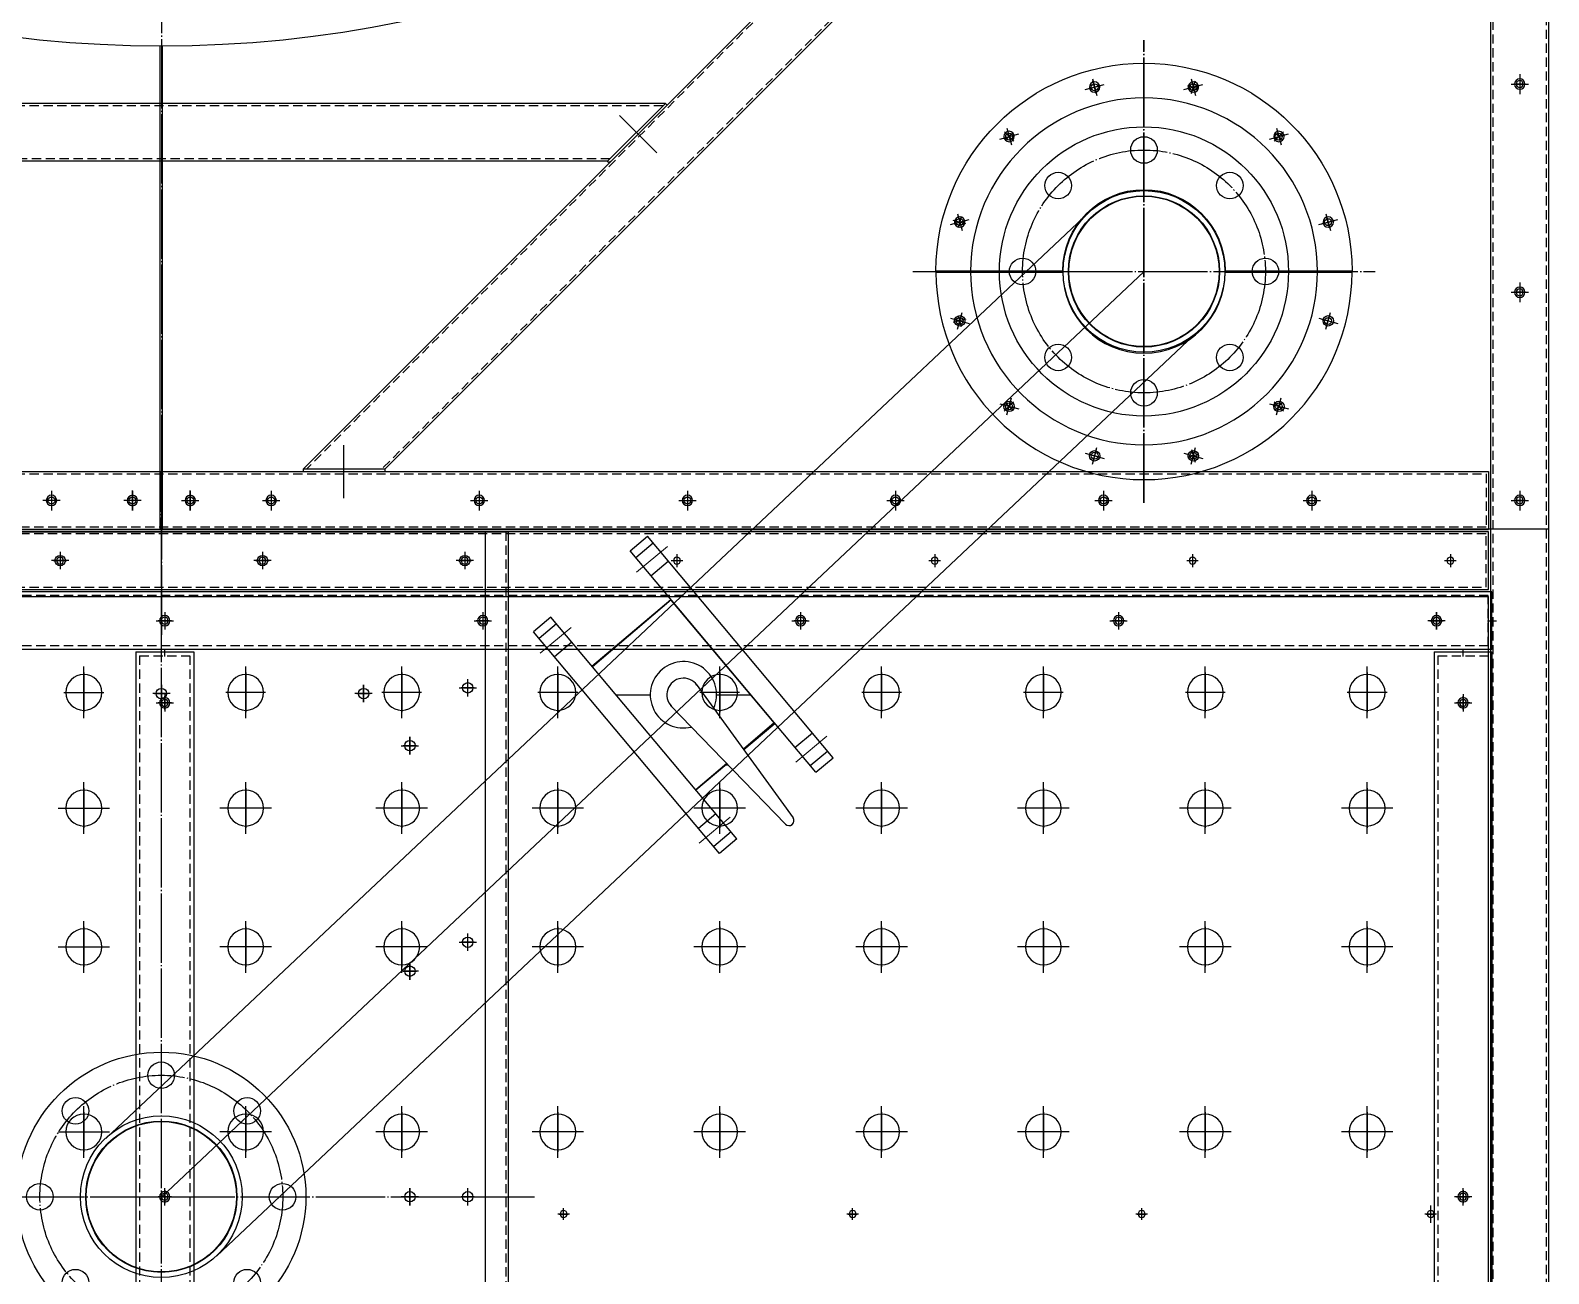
# Model space of a CAD drawing. Header units: millimetres. Extents: x 3659 to 28539, y 2640 to 20234.
# Drawn here: x 8865 to 10178, y 12996 to 14070 of the extents above; entities that cross this region are included whole.
import ezdxf

# ---------------------------------------------------------------- set-up
doc = ezdxf.new("R2010")
doc.units = ezdxf.units.MM
for name, pattern in [('CEN', [62, 60, -1, 0, -1]), ('CENTER', [65, 60, -2, 1, -2]), ('HIDDEN', [3, 2, -1])]:
    doc.linetypes.add(name, pattern=pattern)
for name, color, linetype in [('cen', 8, 'CEN'), ('CENTER', 1, 'CENTER'), ('숨은선', 5, 'HIDDEN')]:
    doc.layers.add(name, color=color, linetype=linetype)

# ---------------------------------------------------------------- blocks, each defined once
blk = doc.blocks.new('A$C49191278')
for p, q in [((1632, 50), (0, 50)), ((0, 0), (1632, 0))]:
    blk.add_line(p, q)
for centre in [(1177, 25), (1177, 25), (1177, 25), (1177, 25), (1177, 25), (1177, 25), (1177, 25), (1177, 25), (1177, 25), (1177, 25), (1177, 25), (1177, 25), (1177, 25), (1177, 25), (1177, 25), (1177, 25), (1177, 25), (1177, 25), (1177, 25), (1177, 25), (1177, 25), (1177, 25), (1177, 25), (1177, 25), (1357, 25), (1357, 25), (1357, 25), (1357, 25), (1357, 25), (1357, 25), (1357, 25), (1357, 25), (1357, 25), (1357, 25), (1357, 25), (1357, 25), (1537, 25), (1537, 25), (1537, 25), (1537, 25), (1537, 25), (1537, 25), (1537, 25), (1537, 25), (1537, 25), (1537, 25), (1537, 25), (1537, 25)]:
    blk.add_circle(centre, 3)
at = {"layer": 'CENTER'}
for p, q in [((1177, 30), (1177, 20)), ((1177, 30), (1177, 20)), ((1177, 30), (1177, 20)), ((1177, 30), (1177, 20)), ((1177, 30), (1177, 20)), ((1177, 30), (1177, 20)), ((1177, 30), (1177, 20)), ((1177, 30), (1177, 20)), ((1177, 30), (1177, 20)), ((1177, 30), (1177, 20)), ((1177, 30), (1177, 20)), ((1177, 30), (1177, 20)), ((1177, 30), (1177, 20)), ((1177, 30), (1177, 20)), ((1177, 30), (1177, 20)), ((1177, 30), (1177, 20)), ((1177, 30), (1177, 20)), ((1177, 30), (1177, 20)), ((1177, 30), (1177, 20)), ((1177, 30), (1177, 20)), ((1177, 30), (1177, 20)), ((1177, 30), (1177, 20)), ((1177, 30), (1177, 20)), ((1177, 30), (1177, 20)), ((1357, 30), (1357, 20)), ((1357, 30), (1357, 20)), ((1357, 30), (1357, 20)), ((1357, 30), (1357, 20)), ((1357, 30), (1357, 20)), ((1357, 30), (1357, 20)), ((1357, 30), (1357, 20)), ((1357, 30), (1357, 20)), ((1357, 30), (1357, 20)), ((1357, 30), (1357, 20)), ((1357, 30), (1357, 20)), ((1357, 30), (1357, 20)), ((1537, 30), (1537, 20)), ((1537, 30), (1537, 20)), ((1537, 30), (1537, 20)), ((1537, 30), (1537, 20)), ((1537, 30), (1537, 20)), ((1537, 30), (1537, 20)), ((1537, 30), (1537, 20)), ((1537, 30), (1537, 20)), ((1537, 30), (1537, 20)), ((1537, 30), (1537, 20)), ((1537, 30), (1537, 20)), ((1537, 30), (1537, 20)), ((1182.6, 25), (1171.3, 25)), ((1182.6, 25), (1171.3, 25)), ((1182.6, 25), (1171.3, 25)), ((1182.6, 25), (1171.3, 25)), ((1182.6, 25), (1171.3, 25)), ((1182.6, 25), (1171.3, 25)), ((1362.6, 25), (1351.3, 25)), ((1362.6, 25), (1351.3, 25)), ((1362.6, 25), (1351.3, 25)), ((1542.6, 25), (1531.3, 25)), ((1542.6, 25), (1531.3, 25)), ((1542.6, 25), (1531.3, 25))]:
    blk.add_line(p, q, dxfattribs=at)
at = {"layer": '숨은선', "ltscale": 4}
for p, q in [((1632, 48), (0, 48)), ((0, 2), (1632, 2))]:
    blk.add_line(p, q, dxfattribs=at)
blk = doc.blocks.new('A$C319B1DD5')
for p in [(2490, 1038), (200, 0)]:
    blk.add_line(p, (2490, 0))
for centre, radius in [((1690, 534), 3), ((1690, 534), 3), ((1940, 534), 3), ((2190, 534), 3), ((2440, 534), 3), ((1345, 519), 4.5), ((1345, 519), 4.5), ((2468, 519), 4.5), ((1275, 463), 15.5), ((1415, 463), 15.5), ((1550, 463), 15.5), ((1685, 463), 15.5), ((1825, 463), 15.5), ((1965, 463), 15.5), ((2105, 463), 15.5), ((2245, 463), 15.5), ((2385, 463), 15.5), ((1275, 303), 15.5), ((1415, 303), 15.5), ((1550, 303), 15.5), ((1685, 303), 15.5), ((1825, 303), 15.5), ((1965, 303), 15.5), ((2105, 303), 15.5), ((2245, 303), 15.5), ((2385, 303), 15.5), ((1275, 183), 15.5), ((1415, 183), 15.5), ((1550, 183), 15.5), ((1685, 183), 15.5), ((1825, 183), 15.5), ((1965, 183), 15.5), ((2105, 183), 15.5), ((2245, 183), 15.5), ((2385, 183), 15.5), ((1275, 83), 15.5), ((1345, 92), 4.5), ((1415, 83), 15.5), ((1550, 83), 15.5), ((1685, 83), 15.5), ((1825, 83), 15.5), ((1965, 83), 15.5), ((2105, 83), 15.5), ((2245, 83), 15.5), ((2385, 83), 15.5), ((2468, 92), 4.5), ((1345, 21), 4.5), ((1620, 21), 4.5), ((1895, 21), 4.5), ((2170, 21), 4.5), ((2445, 21), 4.5)]:
    blk.add_circle(centre, radius)
at = {"layer": 'CENTER'}
for p, q in [((1690, 539), (1690, 529)), ((1690, 539), (1690, 529)), ((1940, 539), (1940, 529)), ((2190, 539), (2190, 529)), ((2440, 541.5), (2440, 526.5)), ((1345, 526.5), (1345, 511.5)), ((1345, 526.5), (1345, 511.5)), ((1695, 534), (1685, 534)), ((1695, 534), (1685, 534)), ((1686.2, 534), (1693.8, 534)), ((1693.8, 534), (1686.2, 534)), ((1686.2, 534), (1693.8, 534)), ((1693.8, 534), (1686.2, 534)), ((1945, 534), (1935, 534)), ((1936.2, 534), (1943.8, 534)), ((1943.8, 534), (1936.2, 534)), ((2195, 534), (2185, 534)), ((2186.2, 534), (2193.8, 534)), ((2193.8, 534), (2186.2, 534)), ((2445, 534), (2435, 534)), ((2436.2, 534), (2443.8, 534)), ((2443.8, 534), (2436.2, 534)), ((2468, 526.5), (2468, 511.5)), ((1337.5, 519), (1352.5, 519)), ((1337.5, 519), (1352.5, 519)), ((1350.7, 519), (1339.3, 519)), ((1339.3, 519), (1350.7, 519)), ((1350.7, 519), (1339.3, 519)), ((1339.3, 519), (1350.7, 519)), ((2475.5, 519), (2460.5, 519)), ((2462.3, 519), (2473.7, 519)), ((2473.7, 519), (2462.3, 519)), ((1275, 485.3), (1275, 440.7)), ((1275, 445.8), (1275, 480.2)), ((1275, 480.2), (1275, 445.8)), ((1275, 445.8), (1275, 480.2)), ((1415, 485.3), (1415, 440.7)), ((1415, 445.8), (1415, 480.2)), ((1415, 480.2), (1415, 445.8)), ((1415, 445.8), (1415, 480.2)), ((1550, 485.3), (1550, 440.7)), ((1550, 445.8), (1550, 480.2)), ((1550, 480.2), (1550, 445.8)), ((1550, 445.8), (1550, 480.2)), ((1685, 485.3), (1685, 440.7)), ((1685, 445.8), (1685, 480.2)), ((1685, 480.2), (1685, 445.8)), ((1685, 445.8), (1685, 480.2)), ((1825, 485.3), (1825, 440.7)), ((1825, 445.8), (1825, 480.2)), ((1825, 480.2), (1825, 445.8)), ((1825, 445.8), (1825, 480.2)), ((1965, 485.3), (1965, 440.7)), ((1965, 445.8), (1965, 480.2)), ((1965, 480.2), (1965, 445.8)), ((1965, 445.8), (1965, 480.2)), ((2105, 485.3), (2105, 440.7)), ((2105, 445.8), (2105, 480.2)), ((2105, 480.2), (2105, 445.8)), ((2105, 445.8), (2105, 480.2)), ((2245, 485.3), (2245, 440.7)), ((2245, 445.8), (2245, 480.2)), ((2245, 480.2), (2245, 445.8)), ((2245, 445.8), (2245, 480.2)), ((2385, 485.3), (2385, 440.7)), ((2385, 445.8), (2385, 480.2)), ((2385, 480.2), (2385, 445.8)), ((2385, 445.8), (2385, 480.2)), ((1252.7, 463), (1297.3, 463)), ((1257.8, 463), (1292.2, 463)), ((1257.8, 463), (1292.2, 463)), ((1437.3, 463), (1392.7, 463)), ((1432.2, 463), (1397.8, 463)), ((1432.2, 463), (1397.8, 463)), ((1572.3, 463), (1527.7, 463)), ((1567.2, 463), (1532.8, 463)), ((1567.2, 463), (1532.8, 463)), ((1707.3, 463), (1662.7, 463)), ((1702.2, 463), (1667.8, 463)), ((1702.2, 463), (1667.8, 463)), ((1847.3, 463), (1802.7, 463)), ((1842.2, 463), (1807.8, 463)), ((1842.2, 463), (1807.8, 463)), ((1987.3, 463), (1942.7, 463)), ((1982.2, 463), (1947.8, 463)), ((1982.2, 463), (1947.8, 463)), ((2127.3, 463), (2082.7, 463)), ((2122.2, 463), (2087.8, 463)), ((2122.2, 463), (2087.8, 463)), ((2267.3, 463), (2222.7, 463)), ((2262.2, 463), (2227.8, 463)), ((2262.2, 463), (2227.8, 463)), ((2407.3, 463), (2362.7, 463)), ((2402.2, 463), (2367.8, 463)), ((1275, 325.3), (1275, 280.7)), ((1275, 285.8), (1275, 320.2)), ((1275, 320.2), (1275, 285.8)), ((1275, 285.8), (1275, 320.2)), ((1415, 325.3), (1415, 280.7)), ((1415, 285.8), (1415, 320.2)), ((1415, 320.2), (1415, 285.8)), ((1415, 285.8), (1415, 320.2)), ((1550, 325.3), (1550, 280.7)), ((1550, 285.8), (1550, 320.2)), ((1550, 320.2), (1550, 285.8)), ((1550, 285.8), (1550, 320.2)), ((1685, 325.3), (1685, 280.7)), ((1685, 285.8), (1685, 320.2)), ((1685, 320.2), (1685, 285.8)), ((1685, 285.8), (1685, 320.2)), ((1825, 325.3), (1825, 280.7)), ((1825, 285.8), (1825, 320.2)), ((1825, 320.2), (1825, 285.8)), ((1825, 285.8), (1825, 320.2)), ((1965, 325.3), (1965, 280.7)), ((1965, 285.8), (1965, 320.2)), ((1965, 320.2), (1965, 285.8)), ((1965, 285.8), (1965, 320.2)), ((2105, 325.3), (2105, 280.7)), ((2105, 285.8), (2105, 320.2)), ((2105, 320.2), (2105, 285.8)), ((2105, 285.8), (2105, 320.2)), ((2245, 325.3), (2245, 280.7)), ((2245, 285.8), (2245, 320.2)), ((2245, 320.2), (2245, 285.8)), ((2245, 285.8), (2245, 320.2)), ((2385, 325.3), (2385, 280.7)), ((2385, 285.8), (2385, 320.2)), ((2385, 320.2), (2385, 285.8)), ((2385, 285.8), (2385, 320.2)), ((1252.7, 303), (1297.3, 303)), ((1257.8, 303), (1292.2, 303)), ((1257.8, 303), (1292.2, 303)), ((1437.3, 303), (1392.7, 303)), ((1432.2, 303), (1397.8, 303)), ((1432.2, 303), (1397.8, 303)), ((1572.3, 303), (1527.7, 303)), ((1567.2, 303), (1532.8, 303)), ((1567.2, 303), (1532.8, 303)), ((1707.3, 303), (1662.7, 303)), ((1702.2, 303), (1667.8, 303)), ((1702.2, 303), (1667.8, 303)), ((1847.3, 303), (1802.7, 303)), ((1842.2, 303), (1807.8, 303)), ((1842.2, 303), (1807.8, 303)), ((1987.3, 303), (1942.7, 303)), ((1982.2, 303), (1947.8, 303)), ((1982.2, 303), (1947.8, 303)), ((2127.3, 303), (2082.7, 303)), ((2122.2, 303), (2087.8, 303)), ((2122.2, 303), (2087.8, 303)), ((2267.3, 303), (2222.7, 303)), ((2262.2, 303), (2227.8, 303)), ((2262.2, 303), (2227.8, 303)), ((2407.3, 303), (2362.7, 303)), ((2402.2, 303), (2367.8, 303)), ((1275, 205.3), (1275, 160.7)), ((1275, 165.8), (1275, 200.2)), ((1275, 200.2), (1275, 165.8)), ((1275, 165.8), (1275, 200.2)), ((1415, 205.3), (1415, 160.7)), ((1415, 165.8), (1415, 200.2)), ((1415, 200.2), (1415, 165.8)), ((1415, 165.8), (1415, 200.2)), ((1550, 205.3), (1550, 160.7)), ((1550, 165.8), (1550, 200.2)), ((1550, 200.2), (1550, 165.8)), ((1550, 165.8), (1550, 200.2)), ((1685, 205.3), (1685, 160.7)), ((1685, 165.8), (1685, 200.2)), ((1685, 200.2), (1685, 165.8)), ((1685, 165.8), (1685, 200.2)), ((1825, 205.3), (1825, 160.7)), ((1825, 165.8), (1825, 200.2)), ((1825, 200.2), (1825, 165.8)), ((1825, 165.8), (1825, 200.2)), ((1965, 205.3), (1965, 160.7)), ((1965, 165.8), (1965, 200.2)), ((1965, 200.2), (1965, 165.8)), ((1965, 165.8), (1965, 200.2)), ((2105, 205.3), (2105, 160.7)), ((2105, 165.8), (2105, 200.2)), ((2105, 200.2), (2105, 165.8)), ((2105, 165.8), (2105, 200.2)), ((2245, 205.3), (2245, 160.7)), ((2245, 165.8), (2245, 200.2)), ((2245, 200.2), (2245, 165.8)), ((2245, 165.8), (2245, 200.2)), ((2385, 205.3), (2385, 160.7)), ((2385, 165.8), (2385, 200.2)), ((2385, 200.2), (2385, 165.8)), ((2385, 165.8), (2385, 200.2)), ((1252.7, 183), (1297.3, 183)), ((1257.8, 183), (1292.2, 183)), ((1257.8, 183), (1292.2, 183)), ((1437.3, 183), (1392.7, 183)), ((1432.2, 183), (1397.8, 183)), ((1432.2, 183), (1397.8, 183)), ((1572.3, 183), (1527.7, 183)), ((1567.2, 183), (1532.8, 183)), ((1567.2, 183), (1532.8, 183)), ((1707.3, 183), (1662.7, 183)), ((1702.2, 183), (1667.8, 183)), ((1702.2, 183), (1667.8, 183)), ((1847.3, 183), (1802.7, 183)), ((1842.2, 183), (1807.8, 183)), ((1842.2, 183), (1807.8, 183)), ((1987.3, 183), (1942.7, 183)), ((1982.2, 183), (1947.8, 183)), ((1982.2, 183), (1947.8, 183)), ((2127.3, 183), (2082.7, 183)), ((2122.2, 183), (2087.8, 183)), ((2122.2, 183), (2087.8, 183)), ((2267.3, 183), (2222.7, 183)), ((2262.2, 183), (2227.8, 183)), ((2262.2, 183), (2227.8, 183)), ((2407.3, 183), (2362.7, 183)), ((2402.2, 183), (2367.8, 183)), ((1275, 105.3), (1275, 60.7)), ((1415, 105.3), (1415, 60.7)), ((1550, 105.3), (1550, 60.7)), ((1685, 105.3), (1685, 60.7)), ((1825, 105.3), (1825, 60.7)), ((1965, 105.3), (1965, 60.7)), ((2105, 105.3), (2105, 60.7)), ((2245, 105.3), (2245, 60.7)), ((2385, 105.3), (2385, 60.7)), ((1275, 65.8), (1275, 100.2)), ((1275, 100.2), (1275, 65.8)), ((1275, 65.8), (1275, 100.2)), ((1337.5, 92), (1352.5, 92)), ((1350.7, 92), (1339.3, 92)), ((1339.3, 92), (1350.7, 92)), ((1345, 84.5), (1345, 99.5)), ((1415, 65.8), (1415, 100.2)), ((1415, 100.2), (1415, 65.8)), ((1415, 65.8), (1415, 100.2)), ((1550, 65.8), (1550, 100.2)), ((1550, 100.2), (1550, 65.8)), ((1550, 65.8), (1550, 100.2)), ((1685, 65.8), (1685, 100.2)), ((1685, 100.2), (1685, 65.8)), ((1685, 65.8), (1685, 100.2)), ((1825, 65.8), (1825, 100.2)), ((1825, 100.2), (1825, 65.8)), ((1825, 65.8), (1825, 100.2)), ((1965, 65.8), (1965, 100.2)), ((1965, 100.2), (1965, 65.8)), ((1965, 65.8), (1965, 100.2)), ((2105, 65.8), (2105, 100.2)), ((2105, 100.2), (2105, 65.8)), ((2105, 65.8), (2105, 100.2)), ((2245, 65.8), (2245, 100.2)), ((2245, 100.2), (2245, 65.8)), ((2245, 65.8), (2245, 100.2)), ((2385, 65.8), (2385, 100.2)), ((2385, 100.2), (2385, 65.8)), ((2385, 65.8), (2385, 100.2)), ((2460.5, 92), (2475.5, 92)), ((2473.7, 92), (2462.3, 92)), ((2462.3, 92), (2473.7, 92)), ((2468, 84.5), (2468, 99.5)), ((1257.8, 83), (1292.2, 83)), ((1432.2, 83), (1397.8, 83)), ((1567.2, 83), (1532.8, 83)), ((1702.2, 83), (1667.8, 83)), ((1842.2, 83), (1807.8, 83)), ((1982.2, 83), (1947.8, 83)), ((2122.2, 83), (2087.8, 83)), ((2262.2, 83), (2227.8, 83)), ((2402.2, 83), (2367.8, 83)), ((1345, 13.5), (1345, 28.5)), ((1620, 13.5), (1620, 28.5)), ((1895, 13.5), (1895, 28.5)), ((2170, 13.5), (2170, 28.5)), ((2445, 13.5), (2445, 28.5)), ((2445, 15.3), (2445, 26.7)), ((1337.5, 21), (1352.5, 21)), ((1350.7, 21), (1339.3, 21)), ((1339.3, 21), (1350.7, 21)), ((1612.5, 21), (1627.5, 21)), ((1625.7, 21), (1614.3, 21)), ((1614.3, 21), (1625.7, 21)), ((1887.5, 21), (1902.5, 21)), ((1900.7, 21), (1889.3, 21)), ((1889.3, 21), (1900.7, 21)), ((2162.5, 21), (2177.5, 21)), ((2175.7, 21), (2164.3, 21)), ((2164.3, 21), (2175.7, 21)), ((2452.5, 21), (2437.5, 21)), ((2439.3, 21), (2450.7, 21)), ((2450.7, 21), (2439.3, 21))]:
    blk.add_line(p, q, dxfattribs=at)
blk = doc.blocks.new('A$C3D8960B1')
for p, q in [((200, 50), (2496, 50)), ((2496, 50), (2496, 0)), ((2496, 0), (200, 0))]:
    blk.add_line(p, q)
for centre in [(1260.5, 25), (1260.5, 25), (1260.5, 25), (1260.5, 25), (1435.5, 25), (1435.5, 25), (1435.5, 25), (1435.5, 25), (1610.5, 25), (1610.5, 25), (1610.5, 25), (1610.5, 25), (1794, 25), (1794, 25), (1794, 25), (1794, 25), (2017, 25), (2017, 25), (2017, 25), (2017, 25), (2240, 25), (2240, 25), (2240, 25), (2240, 25), (2463, 25), (2463, 25), (2463, 25), (2463, 25)]:
    blk.add_circle(centre, 3)
at = {"layer": 'CENTER'}
for p, q in [((1260.5, 19.4), (1260.5, 30.7)), ((1435.5, 19.4), (1435.5, 30.7)), ((1610.5, 19.4), (1610.5, 30.7)), ((1794, 19.4), (1794, 30.7)), ((2017, 19.4), (2017, 30.7)), ((2240, 19.4), (2240, 30.7)), ((2463, 19.4), (2463, 30.7)), ((1255.5, 25), (1265.5, 25)), ((1255.5, 25), (1265.5, 25)), ((1255.5, 25), (1265.5, 25)), ((1255.5, 25), (1265.5, 25)), ((1430.5, 25), (1440.5, 25)), ((1430.5, 25), (1440.5, 25)), ((1430.5, 25), (1440.5, 25)), ((1430.5, 25), (1440.5, 25)), ((1605.5, 25), (1615.5, 25)), ((1605.5, 25), (1615.5, 25)), ((1605.5, 25), (1615.5, 25)), ((1605.5, 25), (1615.5, 25)), ((1789, 25), (1799, 25)), ((1789, 25), (1799, 25)), ((1789, 25), (1799, 25)), ((1789, 25), (1799, 25)), ((2012, 25), (2022, 25)), ((2012, 25), (2022, 25)), ((2012, 25), (2022, 25)), ((2012, 25), (2022, 25)), ((2235, 25), (2245, 25)), ((2235, 25), (2245, 25)), ((2235, 25), (2245, 25)), ((2235, 25), (2245, 25)), ((2458, 25), (2468, 25)), ((2458, 25), (2468, 25)), ((2458, 25), (2468, 25)), ((2458, 25), (2468, 25))]:
    blk.add_line(p, q, dxfattribs=at)
at = {"layer": '숨은선', "ltscale": 4}
for p, q in [((202, 48), (2494, 48)), ((2494, 48), (2494, 2)), ((2494, 2), (202, 2))]:
    blk.add_line(p, q, dxfattribs=at)
blk = doc.blocks.new('*U34')
blk.add_circle((0.1, 0), 3)
blk.add_circle((0.1, 0), 3)
blk.add_circle((0.1, 0), 3)
blk.add_circle((0.1, 0), 3)
at = {"layer": 'CENTER'}
for p, q in [((5.7, 0), (-5.7, 0)), ((0.1, 5), (0.1, -5)), ((0.1, 5), (0.1, -5)), ((0.1, 5), (0.1, -5)), ((0.1, 5), (0.1, -5))]:
    blk.add_line(p, q, dxfattribs=at)
blk = doc.blocks.new('*U35')
at = {"color": 0, "linetype": 'ByBlock', "lineweight": -2, "transparency": 16777216}
for p, rotation in [((504865.6, 163871.9), 269.9999999999999), ((504783.1, 163849.8), 299.9999999999998), ((504948.2, 163849.8), 239.9999999999999), ((504722.7, 163789.3), 329.9999999999999), ((505008.6, 163789.3), 209.9999999999999), ((505030.7, 163706.8), 180), ((504722.7, 163624.3), 29.99999999999999), ((505008.6, 163624.3), 150), ((504783.1, 163563.9), 59.99999999999997), ((504948.2, 163563.9), 119.9999999999999), ((504865.6, 163541.8), 89.99999999999999)]:
    blk.add_blockref('*U34', p, dxfattribs=dict(at, rotation=rotation))
blk.add_blockref('*U34', (504700.6, 163706.8), dxfattribs=at)
blk = doc.blocks.new('A$C129923BC')
for p, q in [((3023.9, 2454.9), (3023.9, 1255.9)), ((3023.9, 2454.9), (3023.9, 1255.9)), ((3023.9, 306.9), (3023.9, 1253.9)), ((3023.9, 54.9), (3023.9, 1253.9)), ((3023.9, 306.9), (3023.9, 1253.9)), ((3023.9, 54.9), (3023.9, 1253.9)), ((3023.9, 306.9), (3023.9, 1253.9)), ((3023.9, 54.9), (3023.9, 1253.9)), ((3023.9, 54.9), (127.9, 54.9)), ((3023.9, 54.9), (127.9, 54.9)), ((3023.9, 54.9), (127.9, 54.9))]:
    blk.add_line(p, q)
at = {"color": 7}
for p, q in [((3023.9, 1255.9), (2605.9, 1255.9)), ((3023.9, 1253.9), (2605.9, 1253.9))]:
    blk.add_line(p, q, dxfattribs=at)
for centre, radius in [((1575.9, 1254.9), 1030), ((2800.9, 404.9), 150)]:
    blk.add_circle(centre, radius, dxfattribs=at)
for centre in [(2998.9, 1349.9), (2998.9, 1349.9), (2998.9, 1349.9), (2998.9, 1349.9), (2998.9, 1349.9), (2998.9, 1349.9), (2998.9, 1349.9), (2998.9, 1349.9), (2999, 1279.9), (2999, 1279.9), (2999, 1279.9), (2999, 1279.9), (2999, 1279.9), (2999, 1279.9), (2999, 1279.9), (2999, 1279.9), (2999, 1229.9), (2999, 1229.9), (2999, 1229.9), (2999, 1229.9), (2999, 1229.9), (2999, 1229.9), (2999, 1229.9), (2999, 1229.9), (2998.9, 1159.9), (2998.9, 1159.9), (2998.9, 1159.9), (2998.9, 1159.9), (2998.9, 1159.9), (2998.9, 1159.9), (2998.9, 1159.9), (2998.9, 1159.9), (2998.9, 979.9), (2998.9, 979.9), (2998.9, 979.9), (2998.9, 979.9), (2998.9, 979.9), (2998.9, 979.9), (2998.9, 979.9), (2998.9, 979.9), (2998.9, 799.9), (2998.9, 799.9), (2998.9, 799.9), (2998.9, 799.9), (2998.9, 799.9), (2998.9, 799.9), (2998.9, 799.9), (2998.9, 799.9), (2998.9, 799.9), (2998.9, 799.9), (2998.9, 799.9), (2998.9, 799.9), (2998.9, 799.9), (2998.9, 799.9), (2998.9, 799.9), (2998.9, 619.9), (2998.9, 619.9), (2998.9, 619.9), (2998.9, 619.9), (2998.9, 619.9), (2998.9, 619.9), (2998.9, 619.9), (2998.9, 619.9), (2998.9, 439.9), (2998.9, 439.9), (2998.9, 439.9), (2998.9, 439.9), (2998.9, 439.9), (2998.9, 439.9), (2998.9, 439.9), (2998.9, 439.9), (2998.9, 439.9), (2998.9, 439.9), (2998.9, 439.9), (2998.9, 439.9), (2998.9, 439.9), (2998.9, 439.9), (2998.9, 439.9), (2998.9, 259.9), (2998.9, 259.9), (2998.9, 259.9), (2998.9, 259.9), (2998.9, 259.9), (2998.9, 259.9), (2998.9, 259.9), (2998.9, 259.9), (2638.9, 79.9), (2638.9, 79.9), (2638.9, 79.9), (2638.9, 79.9), (2638.9, 79.9), (2638.9, 79.9), (2638.9, 79.9), (2638.9, 79.9), (2818.9, 79.9), (2818.9, 79.9), (2818.9, 79.9), (2818.9, 79.9), (2818.9, 79.9), (2818.9, 79.9), (2818.9, 79.9), (2818.9, 79.9), (2998.9, 79.9), (2998.9, 79.9), (2998.9, 79.9), (2998.9, 79.9), (2998.9, 79.9), (2998.9, 79.9), (2998.9, 79.9), (2998.9, 79.9)]:
    blk.add_circle(centre, 4.5)
at = {"layer": 'CENTER'}
for p, q in [((2998.9, 1342.4), (2998.9, 1357.4)), ((2998.9, 1342.4), (2998.9, 1357.4)), ((2998.9, 1342.4), (2998.9, 1357.4)), ((2998.9, 1342.4), (2998.9, 1357.4)), ((2998.9, 1342.4), (2998.9, 1357.4)), ((2998.9, 1342.4), (2998.9, 1357.4)), ((2998.9, 1342.4), (2998.9, 1357.4)), ((2998.9, 1342.4), (2998.9, 1357.4)), ((2990.5, 1349.9), (3007.6, 1349.9)), ((2990.5, 1349.9), (3007.6, 1349.9)), ((2999, 1272.4), (2999, 1287.4)), ((2999, 1272.4), (2999, 1287.4)), ((2999, 1272.4), (2999, 1287.4)), ((2999, 1272.4), (2999, 1287.4)), ((2999, 1272.4), (2999, 1287.4)), ((2999, 1272.4), (2999, 1287.4)), ((2999, 1272.4), (2999, 1287.4)), ((2999, 1272.4), (2999, 1287.4)), ((3007.5, 1279.9), (2990.4, 1279.9)), ((3007.5, 1279.9), (2990.4, 1279.9)), ((0, 1254.9), (3115.3, 1254.9)), ((2999, 1237.4), (2999, 1222.4)), ((2999, 1237.4), (2999, 1222.4)), ((2999, 1237.4), (2999, 1222.4)), ((2999, 1237.4), (2999, 1222.4)), ((2999, 1237.4), (2999, 1222.4)), ((2999, 1237.4), (2999, 1222.4)), ((2999, 1237.4), (2999, 1222.4)), ((2999, 1237.4), (2999, 1222.4)), ((3007.5, 1229.9), (2990.4, 1229.9)), ((3007.5, 1229.9), (2990.4, 1229.9)), ((2990.5, 1159.9), (3007.6, 1159.9)), ((2990.5, 1159.9), (3007.6, 1159.9)), ((2998.9, 1167.4), (2998.9, 1152.4)), ((2998.9, 1167.4), (2998.9, 1152.4)), ((2998.9, 1167.4), (2998.9, 1152.4)), ((2998.9, 1167.4), (2998.9, 1152.4)), ((2998.9, 1167.4), (2998.9, 1152.4)), ((2998.9, 1167.4), (2998.9, 1152.4)), ((2998.9, 1167.4), (2998.9, 1152.4)), ((2998.9, 1167.4), (2998.9, 1152.4)), ((2998.9, 987.4), (2998.9, 972.4)), ((2998.9, 987.4), (2998.9, 972.4)), ((2998.9, 987.4), (2998.9, 972.4)), ((2998.9, 987.4), (2998.9, 972.4)), ((2998.9, 987.4), (2998.9, 972.4)), ((2998.9, 987.4), (2998.9, 972.4)), ((2998.9, 987.4), (2998.9, 972.4)), ((2998.9, 987.4), (2998.9, 972.4)), ((2990.5, 979.9), (3007.6, 979.9)), ((2990.5, 979.9), (3007.6, 979.9)), ((2998.9, 807.4), (2998.9, 792.4)), ((2998.9, 807.4), (2998.9, 792.4)), ((2998.9, 807.4), (2998.9, 792.4)), ((2998.9, 807.4), (2998.9, 792.4)), ((2998.9, 807.4), (2998.9, 792.4)), ((2998.9, 807.4), (2998.9, 792.4)), ((2998.9, 807.4), (2998.9, 792.4)), ((2998.9, 807.4), (2998.9, 792.4)), ((2998.9, 807.4), (2998.9, 792.4)), ((2998.9, 807.4), (2998.9, 792.4)), ((2998.9, 807.4), (2998.9, 792.4)), ((2998.9, 807.4), (2998.9, 792.4)), ((2998.9, 807.4), (2998.9, 792.4)), ((2998.9, 807.4), (2998.9, 792.4)), ((2998.9, 807.4), (2998.9, 792.4)), ((2998.9, 807.4), (2998.9, 792.4)), ((2990.5, 799.9), (3007.6, 799.9)), ((2990.5, 799.9), (3007.6, 799.9)), ((2990.5, 799.9), (3007.6, 799.9)), ((2990.5, 799.9), (3007.6, 799.9)), ((2990.5, 619.9), (3007.6, 619.9)), ((2990.5, 619.9), (3007.6, 619.9)), ((2998.9, 627.4), (2998.9, 612.4)), ((2998.9, 627.4), (2998.9, 612.4)), ((2998.9, 627.4), (2998.9, 612.4)), ((2998.9, 627.4), (2998.9, 612.4)), ((2998.9, 627.4), (2998.9, 612.4)), ((2998.9, 627.4), (2998.9, 612.4)), ((2998.9, 627.4), (2998.9, 612.4)), ((2998.9, 627.4), (2998.9, 612.4)), ((2800.9, 604.9), (2800.9, 204.9)), ((2998.9, 447.4), (2998.9, 432.4)), ((2998.9, 447.4), (2998.9, 432.4)), ((2998.9, 447.4), (2998.9, 432.4)), ((2998.9, 447.4), (2998.9, 432.4)), ((2998.9, 447.4), (2998.9, 432.4)), ((2998.9, 447.4), (2998.9, 432.4)), ((2998.9, 447.4), (2998.9, 432.4)), ((2998.9, 447.4), (2998.9, 432.4)), ((2998.9, 447.4), (2998.9, 432.4)), ((2998.9, 447.4), (2998.9, 432.4)), ((2998.9, 447.4), (2998.9, 432.4)), ((2998.9, 447.4), (2998.9, 432.4)), ((2998.9, 447.4), (2998.9, 432.4)), ((2998.9, 447.4), (2998.9, 432.4)), ((2998.9, 447.4), (2998.9, 432.4)), ((2998.9, 447.4), (2998.9, 432.4)), ((2990.5, 439.9), (3007.6, 439.9)), ((2990.5, 439.9), (3007.6, 439.9)), ((2990.5, 439.9), (3007.6, 439.9)), ((2990.5, 439.9), (3007.6, 439.9)), ((3000.9, 404.9), (2600.9, 404.9)), ((2998.9, 267.4), (2998.9, 252.4)), ((2998.9, 267.4), (2998.9, 252.4)), ((2998.9, 267.4), (2998.9, 252.4)), ((2998.9, 267.4), (2998.9, 252.4)), ((2998.9, 267.4), (2998.9, 252.4)), ((2998.9, 267.4), (2998.9, 252.4)), ((2998.9, 267.4), (2998.9, 252.4)), ((2998.9, 267.4), (2998.9, 252.4)), ((2990.5, 259.9), (3007.6, 259.9)), ((2990.5, 259.9), (3007.6, 259.9)), ((2630.5, 79.9), (2647.6, 79.9)), ((2630.5, 79.9), (2647.6, 79.9)), ((2638.9, 87.4), (2638.9, 72.4)), ((2638.9, 87.4), (2638.9, 72.4)), ((2638.9, 87.4), (2638.9, 72.4)), ((2638.9, 87.4), (2638.9, 72.4)), ((2638.9, 87.4), (2638.9, 72.4)), ((2638.9, 87.4), (2638.9, 72.4)), ((2638.9, 87.4), (2638.9, 72.4)), ((2638.9, 87.4), (2638.9, 72.4)), ((2810.5, 79.9), (2827.6, 79.9)), ((2810.5, 79.9), (2827.6, 79.9)), ((2818.9, 87.4), (2818.9, 72.4)), ((2818.9, 87.4), (2818.9, 72.4)), ((2818.9, 87.4), (2818.9, 72.4)), ((2818.9, 87.4), (2818.9, 72.4)), ((2818.9, 87.4), (2818.9, 72.4)), ((2818.9, 87.4), (2818.9, 72.4)), ((2818.9, 87.4), (2818.9, 72.4)), ((2818.9, 87.4), (2818.9, 72.4)), ((2990.5, 79.9), (3007.6, 79.9)), ((2990.5, 79.9), (3007.6, 79.9)), ((2998.9, 87.4), (2998.9, 72.4)), ((2998.9, 87.4), (2998.9, 72.4)), ((2998.9, 87.4), (2998.9, 72.4)), ((2998.9, 87.4), (2998.9, 72.4)), ((2998.9, 87.4), (2998.9, 72.4)), ((2998.9, 87.4), (2998.9, 72.4)), ((2998.9, 87.4), (2998.9, 72.4)), ((2998.9, 87.4), (2998.9, 72.4))]:
    blk.add_line(p, q, dxfattribs=at)
at = {"color": 7, "xscale": -1, "rotation": 344.9999999998786}
blk.add_blockref('*U35', (448093.3, -288392.5), dxfattribs=at)
blk = doc.blocks.new('A$C419C262C')
for p, q in [((0, 4.3), (50, 54.3)), ((51.4, 52.9), (1.4, 2.9)), ((51.4, 52.9), (50, 54.3)), ((1401.4, 52.9), (51.4, 52.9)), ((1401.4, 52.9), (1402.8, 54.3)), ((1451.4, 2.9), (1401.4, 52.9)), ((1402.8, 54.3), (1452.8, 4.3)), ((1.4, 2.9), (0, 4.3)), ((1451.4, 2.9), (1.4, 2.9)), ((1451.4, 2.9), (1452.8, 4.3))]:
    blk.add_line(p, q)
at = {"color": 7}
blk.add_line((411.3, 5.8), (411.3, 0.1), dxfattribs=at)
at = {"layer": 'CENTER'}
for p, q in [((8.8, 45.5), (41.1, 13.2)), ((1444, 45.5), (1411.7, 13.2))]:
    blk.add_line(p, q, dxfattribs=at)
at = {"layer": '숨은선', "ltscale": 4}
for p, q in [((1403.4, 50.9), (49.4, 50.9)), ((1449.4, 4.9), (3.4, 4.9))]:
    blk.add_line(p, q, dxfattribs=at)
blk = doc.blocks.new('12351')
for p, q in [((304295.7, 124177.4), (304245.7, 124127.4)), ((304247.1, 124126), (304297.1, 124176)), ((304297.1, 124176), (304295.6, 124177.4)), ((304297.1, 123303.9), (304297.1, 124176)), ((304247.1, 124128.8), (304247.1, 124128.9)), ((304247.1, 124126), (304245.7, 124127.4)), ((304247.1, 123353.9), (304247.1, 124126)), ((304247.1, 123353.9), (304245.7, 123352.4)), ((304245.7, 123352.4), (304247.1, 123351)), ((304245.7, 123352.4), (304295.7, 123302.4)), ((304297.1, 123303.9), (304247.1, 123353.9)), ((304247.1, 123351), (304247.1, 123351)), ((304297.1, 123303.9), (304295.7, 123302.4))]:
    blk.add_line(p, q)
at = {"layer": 'CENTER'}
for p, q in [((304254.5, 124168.6), (304286.8, 124136.3)), ((304254.5, 123311.2), (304286.8, 123343.6))]:
    blk.add_line(p, q, dxfattribs=at)
at = {"layer": '숨은선', "ltscale": 4}
for p, q in [((304295.1, 124176.8), (304295.1, 124176.8)), ((304295.1, 123305.9), (304295.1, 124174)), ((304249.1, 124130.8), (304249.1, 124130.9)), ((304249.1, 123351.9), (304249.1, 124128)), ((304249.1, 123349), (304249.1, 123349)), ((304295.1, 123302.9), (304295.1, 123303))]:
    blk.add_line(p, q, dxfattribs=at)
blk = doc.blocks.new('123331')
for p, q in [((303928.8, 124887.9), (303928.8, 122591.9)), ((303978.8, 124887.9), (303978.8, 122591.9)), ((303978.8, 122591.9), (303928.8, 122591.9)), ((303978.8, 122591.9), (303928.8, 122591.9)), ((303978.8, 122591.9), (303928.8, 122591.9))]:
    blk.add_line(p, q)
at = {"color": 7}
blk.add_line((303973.4, 123582), (303984.3, 123582), dxfattribs=at)
for centre in [(303953.8, 123834.9), (303953.8, 123764.9), (303953.8, 123714.9), (303953.8, 123644.9), (303953.8, 123464.9), (303953.8, 123284.9), (303953.8, 123104.9), (303953.8, 122924.9), (303953.8, 122744.9)]:
    blk.add_circle(centre, 3)
at = {"layer": 'CENTER'}
for p, q in [((303953.8, 123827.4), (303953.8, 123842.4)), ((303953.8, 123827.4), (303953.8, 123842.4)), ((303953.8, 123827.4), (303953.8, 123842.4)), ((303953.8, 123827.4), (303953.8, 123842.4)), ((303962.3, 123834.9), (303945.2, 123834.9)), ((303962.3, 123764.9), (303945.2, 123764.9)), ((303953.8, 123757.4), (303953.8, 123772.4)), ((303953.8, 123757.4), (303953.8, 123772.4)), ((303953.8, 123757.4), (303953.8, 123772.4)), ((303953.8, 123757.4), (303953.8, 123772.4)), ((303953.8, 123722.4), (303953.8, 123707.4)), ((303953.8, 123722.4), (303953.8, 123707.4)), ((303953.8, 123722.4), (303953.8, 123707.4)), ((303953.8, 123722.4), (303953.8, 123707.4)), ((303962.3, 123714.9), (303945.2, 123714.9)), ((303962.3, 123644.9), (303945.2, 123644.9)), ((303953.8, 123652.4), (303953.8, 123637.4)), ((303953.8, 123652.4), (303953.8, 123637.4)), ((303953.8, 123652.4), (303953.8, 123637.4)), ((303953.8, 123652.4), (303953.8, 123637.4)), ((303953.8, 123472.4), (303953.8, 123457.4)), ((303953.8, 123472.4), (303953.8, 123457.4)), ((303953.8, 123472.4), (303953.8, 123457.4)), ((303953.8, 123472.4), (303953.8, 123457.4)), ((303962.3, 123464.9), (303945.2, 123464.9)), ((303953.8, 123292.4), (303953.8, 123277.4)), ((303953.8, 123292.4), (303953.8, 123277.4)), ((303953.8, 123292.4), (303953.8, 123277.4)), ((303953.8, 123292.4), (303953.8, 123277.4)), ((303962.3, 123284.9), (303945.2, 123284.9)), ((303962.3, 123104.9), (303945.2, 123104.9)), ((303953.8, 123112.4), (303953.8, 123097.4)), ((303953.8, 123112.4), (303953.8, 123097.4)), ((303953.8, 123112.4), (303953.8, 123097.4)), ((303953.8, 123112.4), (303953.8, 123097.4)), ((303962.3, 122924.9), (303945.2, 122924.9)), ((303953.8, 122932.4), (303953.8, 122917.4)), ((303953.8, 122932.4), (303953.8, 122917.4)), ((303953.8, 122932.4), (303953.8, 122917.4)), ((303953.8, 122932.4), (303953.8, 122917.4)), ((303953.8, 122752.4), (303953.8, 122737.4)), ((303953.8, 122752.4), (303953.8, 122737.4)), ((303953.8, 122752.4), (303953.8, 122737.4)), ((303953.8, 122752.4), (303953.8, 122737.4)), ((303962.3, 122744.9), (303945.2, 122744.9))]:
    blk.add_line(p, q, dxfattribs=at)
at = {"layer": '숨은선', "ltscale": 4}
for p, q in [((303930.8, 122593.9), (303930.8, 124885.9)), ((303976.8, 124885.9), (303976.8, 122593.9)), ((303976.8, 122593.9), (303930.8, 122593.9)), ((303976.8, 122593.9), (303930.8, 122593.9)), ((303976.8, 122593.9), (303930.8, 122593.9))]:
    blk.add_line(p, q, dxfattribs=at)
blk = doc.blocks.new('A$C52064A2B')
for p, q in [((2.1, 50), (2.1, 0)), ((2.1, 50), (944.1, 50)), ((944.1, 50), (944.1, 0)), ((2.1, 0), (944.1, 0))]:
    blk.add_line(p, q)
for centre in [(46.1, 25), (473.1, 25), (900.1, 25)]:
    blk.add_circle(centre, 3)
at = {"layer": 'CENTER'}
for p, q in [((46.1, 19.3), (46.1, 30.7)), ((473.1, 19.3), (473.1, 30.7)), ((900.1, 19.3), (900.1, 30.7)), ((5.9, 25), (0, 25)), ((51.8, 25), (40.4, 25)), ((40.4, 25), (51.8, 25)), ((478.8, 25), (467.4, 25)), ((467.4, 25), (478.8, 25)), ((928.8, 25), (894.4, 25)), ((894.4, 25), (928.8, 25)), ((942.3, 25), (949.9, 25))]:
    blk.add_line(p, q, dxfattribs=at)
at = {"layer": '숨은선', "ltscale": 4}
for p, q in [((5.3, 46.8), (5.3, 3.2)), ((5.3, 46.8), (940.9, 46.8)), ((940.9, 46.8), (940.9, 3.2)), ((5.3, 3.2), (940.9, 3.2))]:
    blk.add_line(p, q, dxfattribs=at)
blk = doc.blocks.new('A$C4F211CEC')
for p, q in [((2296, 50), (0, 50)), ((2296, 50), (2296, 0)), ((2296, 0), (0, 0))]:
    blk.add_line(p, q)
for centre in [(1148, 25), (1423, 25), (1423, 25), (1698, 25), (1973, 25), (2248, 25), (2248, 25)]:
    blk.add_circle(centre, 3)
at = {"layer": 'CENTER'}
for p, q in [((1148, 17.5), (1148, 32.5)), ((1423, 17.5), (1423, 32.5)), ((1423, 17.5), (1423, 32.5)), ((1698, 17.5), (1698, 32.5)), ((1973, 17.5), (1973, 32.5)), ((2248, 32.5), (2248, 17.5)), ((2248, 32.5), (2248, 17.5)), ((2248, 30.7), (2248, 19.3)), ((2248, 30.7), (2248, 19.3)), ((1140.5, 25), (1155.5, 25)), ((1415.5, 25), (1430.5, 25)), ((1415.5, 25), (1430.5, 25)), ((1690.5, 25), (1705.5, 25)), ((1965.5, 25), (1980.5, 25)), ((2255.5, 25), (2240.5, 25)), ((2255.5, 25), (2240.5, 25)), ((2242.3, 25), (2253.7, 25)), ((2253.7, 25), (2242.3, 25)), ((2242.3, 25), (2253.7, 25)), ((2253.7, 25), (2242.3, 25)), ((2292.2, 25), (2299.8, 25))]:
    blk.add_line(p, q, dxfattribs=at)
at = {"layer": '숨은선', "ltscale": 4}
for p, q in [((2292.8, 46.8), (3.2, 46.8)), ((2292.8, 46.8), (2292.8, 3.2)), ((2292.8, 3.2), (3.2, 3.2))]:
    blk.add_line(p, q, dxfattribs=at)
blk = doc.blocks.new('A$C356F2444')
at = {"color": 7}
for p, q in [((179.5, 360), (179.5, 250.3)), ((179.5, 109.8), (179.5, 0))]:
    blk.add_line(p, q, dxfattribs=at)
for centre in [(137.3, 339.4), (137.3, 339.4), (137.3, 339.4), (137.3, 339.4), (63.3, 296.7), (63.3, 296.7), (63.3, 296.7), (63.3, 296.7), (20.6, 222.7), (20.6, 222.7), (20.6, 222.7), (20.6, 222.7), (20.6, 137.3), (20.6, 137.3), (20.6, 137.3), (20.6, 137.3), (63.3, 63.3), (63.3, 63.3), (63.3, 63.3), (63.3, 63.3), (137.3, 20.6), (137.3, 20.6), (137.3, 20.6), (137.3, 20.6)]:
    blk.add_circle(centre, 4.5)
for centre, radius, start, end in [((180, 180), 180, 90.1592, 269.8408), ((179.5, 180), 70.2, 90, 270)]:
    blk.add_arc(centre, radius, start, end, dxfattribs=at)
at = {"layer": 'CENTER'}
for p, q in [((139.5, 347.5), (135.1, 331.1)), ((130.1, 341.3), (144.5, 337.4)), ((130.1, 341.3), (144.5, 337.4)), ((130.1, 341.3), (144.5, 337.4)), ((130.1, 341.3), (144.5, 337.4)), ((65.5, 304.8), (61.1, 288.3)), ((56.1, 298.6), (70.6, 294.7)), ((56.1, 298.6), (70.6, 294.7)), ((56.1, 298.6), (70.6, 294.7)), ((56.1, 298.6), (70.6, 294.7)), ((13.4, 224.6), (27.9, 220.8)), ((13.4, 224.6), (27.9, 220.8)), ((13.4, 224.6), (27.9, 220.8)), ((13.4, 224.6), (27.9, 220.8)), ((26, 221.3), (15.1, 224.2)), ((22.8, 230.8), (18.4, 214.4)), ((21.9, 227.5), (19.3, 217.9)), ((21.9, 227.5), (19.3, 217.9)), ((21.9, 227.5), (19.3, 217.9)), ((21.9, 227.5), (19.3, 217.9)), ((22.8, 145.4), (18.4, 129)), ((13.4, 139.2), (27.9, 135.4)), ((13.4, 139.2), (27.9, 135.4)), ((13.4, 139.2), (27.9, 135.4)), ((13.4, 139.2), (27.9, 135.4)), ((65.5, 71.5), (61.1, 55)), ((56.1, 65.3), (70.6, 61.4)), ((56.1, 65.3), (70.6, 61.4)), ((56.1, 65.3), (70.6, 61.4)), ((56.1, 65.3), (70.6, 61.4)), ((139.5, 28.8), (135.1, 12.3)), ((130.1, 22.6), (144.5, 18.7)), ((130.1, 22.6), (144.5, 18.7)), ((130.1, 22.6), (144.5, 18.7)), ((130.1, 22.6), (144.5, 18.7))]:
    blk.add_line(p, q, dxfattribs=at)
blk = doc.blocks.new('A$C52686161')
at = {"layer": 'CENTER'}
for p, q in [((200, 400), (200, 0)), ((0, 200), (400, 200))]:
    blk.add_line(p, q, dxfattribs=at)
at = {"color": 7}
blk.add_blockref('A$C356F2444', (20, 20), dxfattribs=at)
at = {"color": 7, "xscale": -1, "rotation": 9.237970388653594e-09}
blk.add_blockref('A$C356F2444', (380, 20), dxfattribs=at)
blk = doc.blocks.new('*U23')
blk.add_circle((0, 0), 11.5)
blk = doc.blocks.new('*U24')
at = {"color": 0, "linetype": 'ByBlock', "lineweight": -2, "transparency": 16777216}
for p, rotation in [((530540.1, 157072.4), 270.0000000000001), ((530465.8, 157041.6), 315), ((530614.3, 157041.6), 225.0000000000001), ((530645.1, 156967.4), 180), ((530465.8, 156893.1), 45.00000000000003), ((530614.3, 156893.1), 135), ((530540.1, 156862.4), 90.00000000000004)]:
    blk.add_blockref('*U23', p, dxfattribs=dict(at, rotation=rotation))
blk.add_blockref('*U23', (530435.1, 156967.4), dxfattribs=at)
blk = doc.blocks.new('A$C5EC8712F')
for p, q in [((1217.7, 622.7), (1217.7, 22.7)), ((1217.7, 42.7), (67.7, 42.7)), ((1217.7, 22.7), (67.7, 22.7))]:
    blk.add_line(p, q)
for centre, radius in [((642.7, 322.7), 125), ((1192.7, 410.2), 4.5), ((642.7, 322.7), 69.9), ((642.7, 322.7), 65.4), ((642.7, 322.7), 65), ((642.7, 322.7), 65), ((1077.7, 322.7), 4.5), ((1192.7, 235.2), 4.5), ((1077.7, 147.7), 4.5), ((642.7, 107.7), 4.5), ((837.7, 107.7), 4.5), ((1032.7, 107.7), 4.5), ((642.7, 57.7), 4.5), ((862.7, 57.7), 4.5), ((1082.7, 57.7), 4.5), ((1192.7, 60.2), 4.5)]:
    blk.add_circle(centre, radius)
at = {"layer": 'CENTER'}
for p, q in [((642.7, 644.2), (642.7, 0)), ((642.7, 644.2), (642.7, 0)), ((642.7, 644.2), (642.7, 0)), ((1200.2, 410.2), (1185.2, 410.2)), ((1198.4, 410.2), (1186.9, 410.2)), ((1192.7, 402.7), (1192.7, 417.7)), ((1192.7, 416), (1192.7, 404.5)), ((1192.7, 404.5), (1192.7, 416)), ((1077.7, 315.2), (1077.7, 330.2)), ((1077.7, 315.2), (1077.7, 330.2)), ((1077.7, 328.5), (1077.7, 317)), ((1077.7, 317), (1077.7, 328.5)), ((1077.7, 328.5), (1077.7, 317)), ((1077.7, 317), (1077.7, 328.5)), ((0, 322.7), (1269.7, 322.7)), ((0, 322.7), (1269.7, 322.7)), ((0, 322.7), (1269.7, 322.7)), ((1085.2, 322.7), (1070.2, 322.7)), ((1085.2, 322.7), (1070.2, 322.7)), ((1070.2, 322.7), (1085.2, 322.7)), ((1083.4, 322.7), (1071.9, 322.7)), ((1071.9, 322.7), (1083.4, 322.7)), ((1192.7, 227.7), (1192.7, 242.7)), ((1192.7, 241), (1192.7, 229.5)), ((1192.7, 229.5), (1192.7, 241)), ((1200.2, 235.2), (1185.2, 235.2)), ((1198.4, 235.2), (1186.9, 235.2)), ((1085.2, 147.7), (1070.2, 147.7)), ((1085.2, 147.7), (1070.2, 147.7)), ((1070.2, 147.7), (1085.2, 147.7)), ((1083.4, 147.7), (1071.9, 147.7)), ((1071.9, 147.7), (1083.4, 147.7)), ((1077.7, 140.2), (1077.7, 155.2)), ((1077.7, 140.2), (1077.7, 155.2)), ((1077.7, 153.5), (1077.7, 142)), ((1077.7, 142), (1077.7, 153.5)), ((1077.7, 153.5), (1077.7, 142)), ((1077.7, 142), (1077.7, 153.5)), ((650.2, 107.7), (635.2, 107.7)), ((650.2, 107.7), (635.2, 107.7)), ((635.2, 107.7), (650.2, 107.7)), ((648.4, 107.7), (636.9, 107.7)), ((636.9, 107.7), (648.4, 107.7)), ((642.7, 100.2), (642.7, 115.2)), ((642.7, 100.2), (642.7, 115.2)), ((642.7, 113.5), (642.7, 102)), ((642.7, 102), (642.7, 113.5)), ((642.7, 113.5), (642.7, 102)), ((642.7, 102), (642.7, 113.5)), ((845.2, 107.7), (830.2, 107.7)), ((845.2, 107.7), (830.2, 107.7)), ((830.2, 107.7), (845.2, 107.7)), ((843.4, 107.7), (831.9, 107.7)), ((831.9, 107.7), (843.4, 107.7)), ((837.7, 100.2), (837.7, 115.2)), ((837.7, 100.2), (837.7, 115.2)), ((837.7, 113.5), (837.7, 102)), ((837.7, 102), (837.7, 113.5)), ((837.7, 113.5), (837.7, 102)), ((837.7, 102), (837.7, 113.5)), ((1040.2, 107.7), (1025.2, 107.7)), ((1040.2, 107.7), (1025.2, 107.7)), ((1025.2, 107.7), (1040.2, 107.7)), ((1026.9, 107.7), (1038.4, 107.7)), ((1036.5, 107.7), (1028.8, 107.7)), ((1032.7, 115.2), (1032.7, 100.2)), ((1032.7, 102), (1032.7, 113.5)), ((1032.7, 113.5), (1032.7, 102)), ((1032.7, 112.7), (1032.7, 102.7)), ((1032.7, 103.9), (1032.7, 111.6)), ((1032.7, 111.6), (1032.7, 103.9)), ((1192.7, 52.7), (1192.7, 67.7)), ((1192.7, 66), (1192.7, 54.5)), ((1192.7, 54.5), (1192.7, 66)), ((635.2, 57.7), (650.2, 57.7)), ((635.2, 57.7), (650.2, 57.7)), ((635.2, 57.7), (650.2, 57.7)), ((636.9, 57.7), (648.4, 57.7)), ((636.9, 57.7), (648.4, 57.7)), ((636.9, 57.7), (648.4, 57.7)), ((642.7, 65.2), (642.7, 50.2)), ((642.7, 65.2), (642.7, 50.2)), ((642.7, 65.2), (642.7, 50.2)), ((642.7, 52), (642.7, 63.5)), ((642.7, 63.5), (642.7, 52)), ((642.7, 52), (642.7, 63.5)), ((642.7, 63.5), (642.7, 52)), ((642.7, 52), (642.7, 63.5)), ((642.7, 63.5), (642.7, 52)), ((855.2, 57.7), (870.2, 57.7)), ((855.2, 57.7), (870.2, 57.7)), ((855.2, 57.7), (870.2, 57.7)), ((856.9, 57.7), (868.4, 57.7)), ((856.9, 57.7), (868.4, 57.7)), ((856.9, 57.7), (868.4, 57.7)), ((862.7, 65.2), (862.7, 50.2)), ((862.7, 65.2), (862.7, 50.2)), ((862.7, 65.2), (862.7, 50.2)), ((862.7, 52), (862.7, 63.5)), ((862.7, 63.5), (862.7, 52)), ((862.7, 52), (862.7, 63.5)), ((862.7, 63.5), (862.7, 52)), ((862.7, 52), (862.7, 63.5)), ((862.7, 63.5), (862.7, 52)), ((1075.2, 57.7), (1090.2, 57.7)), ((1075.2, 57.7), (1090.2, 57.7)), ((1075.2, 57.7), (1090.2, 57.7)), ((1076.9, 57.7), (1088.4, 57.7)), ((1076.9, 57.7), (1088.4, 57.7)), ((1076.9, 57.7), (1088.4, 57.7)), ((1082.7, 65.2), (1082.7, 50.2)), ((1082.7, 65.2), (1082.7, 50.2)), ((1082.7, 65.2), (1082.7, 50.2)), ((1082.7, 52), (1082.7, 63.5)), ((1082.7, 63.5), (1082.7, 52)), ((1082.7, 52), (1082.7, 63.5)), ((1082.7, 63.5), (1082.7, 52)), ((1082.7, 52), (1082.7, 63.5)), ((1082.7, 63.5), (1082.7, 52)), ((1200.2, 60.2), (1185.2, 60.2)), ((1198.4, 60.2), (1186.9, 60.2))]:
    blk.add_line(p, q, dxfattribs=at)
blk.add_circle((642.7, 322.7), 105, dxfattribs=at)
at = {"layer": '숨은선', "ltscale": 4}
blk.add_line((1217.7, 24.7), (67.7, 24.7), dxfattribs=at)
blk.add_blockref('*U24', (-529897.4, -156644.6))
blk = doc.blocks.new('*U26')
blk.add_circle((0, 0), 11.5)
blk = doc.blocks.new('*U27')
at = {"color": 0, "linetype": 'ByBlock', "lineweight": -2, "transparency": 16777216}
for p, rotation in [((530540.1, 157072.4), 270.0000000000001), ((530465.8, 157041.6), 315), ((530614.3, 157041.6), 225.0000000000001), ((530645.1, 156967.4), 180), ((530465.8, 156893.1), 45.00000000000003), ((530614.3, 156893.1), 135), ((530540.1, 156862.4), 90.00000000000004)]:
    blk.add_blockref('*U26', p, dxfattribs=dict(at, rotation=rotation))
blk.add_blockref('*U26', (530435.1, 156967.4), dxfattribs=at)
blk = doc.blocks.new('A$C614E738C')
for radius in [125, 69.9, 65.4, 65, 65]:
    blk.add_circle((125, 125), radius)
at = {"layer": 'CENTER'}
blk.add_circle((125, 125), 105, dxfattribs=at)
blk.add_blockref('*U27', (-530415.1, -156842.4))
blk = doc.blocks.new('1a')
at = {"color": 7}
for p, q in [((304202.7, 122937.8), (303402.2, 123787.8)), ((304101, 122842.1), (303300.5, 123692.1)), ((303810.7, 123367.5), (303868.1, 123299.1)), ((303703.6, 123277.6), (303726.2, 123250.7)), ((303738.4, 123236.2), (303761, 123209.2))]:
    blk.add_line(p, q, dxfattribs=at)
for p, q in [((303648.7, 123257.2), (303840.3, 123417.9)), ((303648.7, 123257.2), (303840.3, 123417.9)), ((303847.1, 123398), (303834.4, 123413.1)), ((303847.1, 123398), (303834.4, 123413.1)), ((303852.9, 123402.9), (303840.3, 123417.9)), ((303852.9, 123402.9), (303840.3, 123417.9)), ((303661.4, 123242.2), (303852.9, 123402.9)), ((303661.4, 123242.2), (303852.9, 123402.9)), ((303831.3, 123384.8), (303818.7, 123399.9)), ((303831.3, 123384.8), (303818.7, 123399.9)), ((303868, 123299), (303810.1, 123367)), ((303868, 123299), (303810.1, 123367)), ((303785.8, 123346.6), (303785.8, 123317.1)), ((303718.8, 123173.8), (303910.3, 123334.5)), ((303718.8, 123173.8), (303910.3, 123334.5)), ((303904.5, 123329.6), (303917.1, 123314.6)), ((303904.5, 123329.6), (303917.1, 123314.6)), ((303910.3, 123334.5), (303922.9, 123319.4)), ((303910.3, 123334.5), (303922.9, 123319.4)), ((303731.4, 123158.7), (303922.9, 123319.4)), ((303731.4, 123158.7), (303922.9, 123319.4)), ((303888.7, 123316.4), (303901.4, 123301.4)), ((303888.7, 123316.4), (303901.4, 123301.4)), ((303776.5, 123299.4), (303674, 123200.1)), ((303776.5, 123299.4), (303674, 123200.1)), ((303761.3, 123209.5), (303867.7, 123298.8)), ((303761.3, 123209.5), (303867.7, 123298.8)), ((303761.3, 123209.5), (303867.7, 123298.8)), ((303761.3, 123209.5), (303867.7, 123298.8)), ((303682.9, 123260.3), (303670.3, 123275.3)), ((303682.9, 123260.3), (303670.3, 123275.3)), ((303795.1, 123277.3), (303679.5, 123193.5)), ((303795.1, 123277.3), (303679.5, 123193.5)), ((303726.5, 123250.9), (303703.7, 123277.7)), ((303726.5, 123250.9), (303703.7, 123277.7)), ((303667.2, 123247.1), (303654.6, 123262.1)), ((303667.2, 123247.1), (303654.6, 123262.1)), ((303661.4, 123242.2), (303648.7, 123257.2)), ((303661.4, 123242.2), (303648.7, 123257.2)), ((303785.8, 123259.6), (303785.8, 123230.1)), ((303761.6, 123209.7), (303738.8, 123236.5)), ((303761.6, 123209.7), (303738.8, 123236.5)), ((303740.3, 123191.9), (303752.9, 123176.8)), ((303740.3, 123191.9), (303752.9, 123176.8)), ((303718.8, 123173.8), (303731.4, 123158.7)), ((303718.8, 123173.8), (303731.4, 123158.7)), ((303724.6, 123178.7), (303737.2, 123163.6)), ((303724.6, 123178.7), (303737.2, 123163.6))]:
    blk.add_line(p, q)
for centre, radius, start, end in [((303785.8, 123288.3), 28.7, 246.0539, 193.9461), ((303785.8, 123288.3), 28.7, 246.0539, 193.9461), ((303785.8, 123288.3), 14.4, 305.9078, 134.0922), ((303785.8, 123288.3), 14.4, 305.9078, 134.0922), ((303677, 123197), 4.3, 134.0922, 305.9078), ((303677, 123197), 4.3, 134.0922, 305.9078)]:
    blk.add_arc(centre, radius, start, end)
at = {"layer": 'cen', "linetype": 'CENTER', "lineweight": 5, "ltscale": 20}
for p, q in [((304151.8, 122889.9), (303351.3, 123739.9)), ((303844.1, 123385.5), (303821.7, 123412.3)), ((303844.1, 123385.5), (303821.7, 123412.3)), ((303891.7, 123328.9), (303914.1, 123302.1)), ((303891.7, 123328.9), (303914.1, 123302.1)), ((303680, 123247.8), (303657.5, 123274.6)), ((303680, 123247.8), (303657.5, 123274.6)), ((303727.5, 123191.1), (303750, 123164.4)), ((303727.5, 123191.1), (303750, 123164.4))]:
    blk.add_line(p, q, dxfattribs=at)
at = {"layer": '숨은선', "ltscale": 4}
blk.add_line((303724.9, 123249.5), (303724.9, 123252.2), dxfattribs=at)

msp = doc.modelspace()

# ---------------------------------------------------------------- block references
at = {"color": 7, "xscale": -1}
for name, p, rotation in [('A$C129923BC', (10232.73, 16662.97), 90), ('A$C419C262C', (9097.4, 13692.05), 225), ('A$C49191278', (10127.78, 12487.03), 270), ('A$C3D8960B1', (7629.78, 13637.03), 180), ('A$C4F211CEC', (7832.78, 13585.03), 180), ('A$C319B1DD5', (7635.78, 13581.03), 180), ('A$C52064A2B', (9005.78, 13535.11), 90), ('A$C52064A2B', (10128.78, 13535.11), 90)]:
    msp.add_blockref(name, p, dxfattribs=dict(at, rotation=rotation))
at = {"color": 7}
for name, p, rotation in [('A$C52686161', (10027.78, 13662.03), 90), ('12351', (132717.73, -290289.82), 90.00000000000001), ('A$C614E738C', (9952.78, 13737.03), 90), ('1a', (132717.73, -290289.82), 90), ('123331', (132717.73, -290289.82), 90.00000000000001), ('A$C5EC8712F', (9300.52, 12419.3), 90)]:
    msp.add_blockref(name, p, dxfattribs=dict(at, rotation=rotation))

doc.saveas('drawing.dxf')
